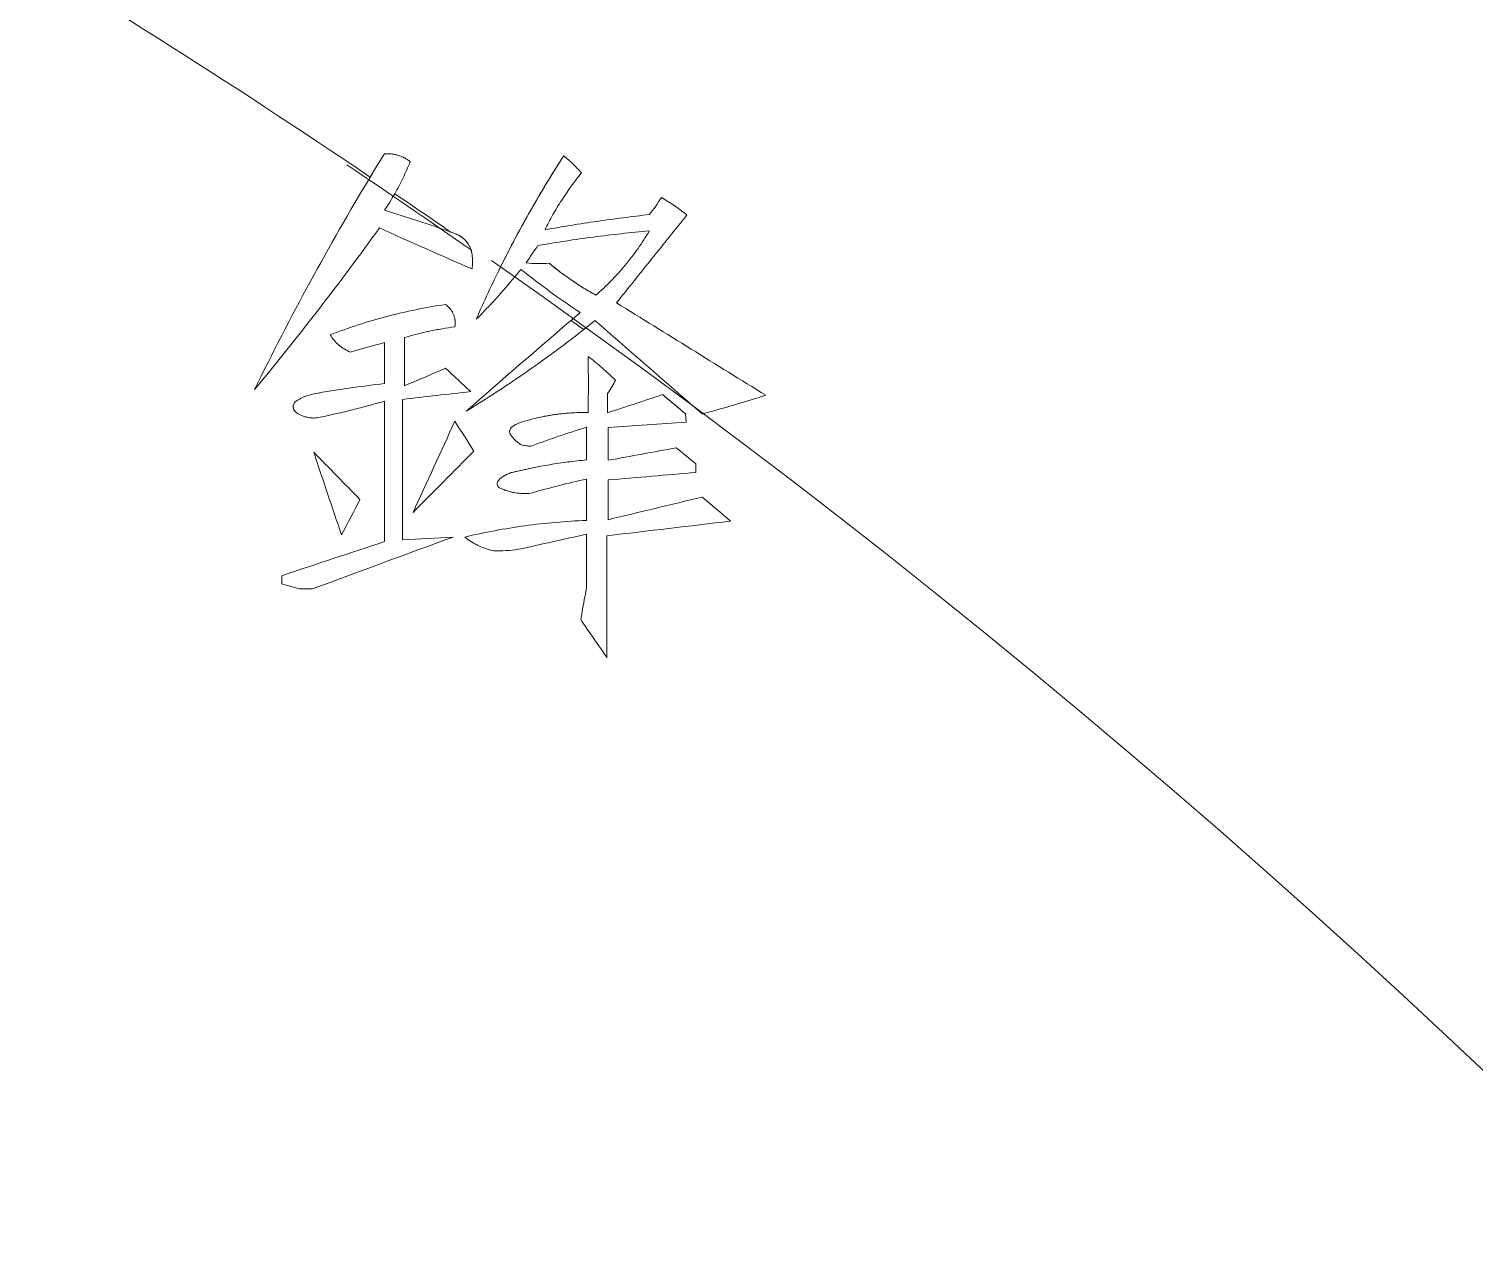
# Model space of a CAD drawing. Header units: millimetres. Extents: x 4664 to 8864, y -38 to 2932.
# Drawn here: x 5869.2 to 5889.31, y 1254.32 to 1271.3 of the extents above; entities that cross this region are included whole.
import ezdxf

# ---------------------------------------------------------------- set-up
doc = ezdxf.new("R2010")
doc.units = ezdxf.units.MM

msp = doc.modelspace()

# ---------------------------------------------------------------- linework, layer by layer
at = {"lineweight": 5}
for p, q in [((5874.15, 1266.942), (5874.151, 1266.371)), ((5874.429, 1266.34), (5874.429, 1267.011)), ((5874.151, 1266.126), (5874.151, 1264.173)), ((5874.403, 1264.199), (5874.403, 1266.152)), ((5877.255, 1266.235), (5877.255, 1265.965)), ((5878.336, 1265.952), (5878.345, 1265.834)), ((5876.961, 1265.309), (5876.961, 1265.763)), ((5877.264, 1265.759), (5877.264, 1265.305)), ((5878.482, 1265.254), (5878.482, 1265.135)), ((5876.961, 1264.468), (5876.961, 1265.044)), ((5877.26, 1265.031), (5877.26, 1264.478)), ((5876.961, 1263.526), (5876.961, 1264.276)), ((5877.246, 1264.254), (5877.246, 1262.557)), ((5872.721, 1263.7), (5872.721, 1263.587)), ((5872.72, 1263.587), (5872.967, 1263.518))]:
    msp.add_line(p, q, dxfattribs=at)
for radius, start, end in [(152.045, 36.15958, 86.73036), (150.173, 37.11429, 84.05174), (144.895, 2.73527, 80.78997), (143.338, 2.73527, 80.78997), (120.442, 55.97736, 59.34277), (120.401, 55.15536, 56.14986), (120.442, 55.33158, 55.78131), (120.442, 3.29067, 55.00395), (120.401, 54.24135, 54.34454)]:
    msp.add_arc((5806.563, 1169.419), radius, start, end, dxfattribs=at)
for points in [[(5873.931, 1269.208), (5874.004, 1269.328), (5874.077, 1269.448), (5874.15, 1269.567)], [(5873.953, 1269.244), (5874.018, 1269.352), (5874.084, 1269.46), (5874.15, 1269.567)], [(5874.294, 1269.012), (5874.249, 1268.934), (5874.201, 1268.857), (5874.15, 1268.782)], [(5875.369, 1267.966), (5874.938, 1268.151), (5874.509, 1268.342), (5874.081, 1268.536)], [(5875.074, 1268.478), (5875.092, 1268.471), (5875.111, 1268.464), (5875.13, 1268.458)], [(5875.369, 1268.169), (5875.377, 1268.101), (5875.377, 1268.033), (5875.369, 1267.966)], [(5875.428, 1267.266), (5875.535, 1267.513), (5875.647, 1267.756), (5875.766, 1267.995)], [(5876.049, 1267.958), (5876.021, 1267.924), (5875.993, 1267.89), (5875.965, 1267.856)], [(5877.379, 1267.495), (5878.071, 1267.065), (5878.763, 1266.636), (5879.455, 1266.208)], [(5875.287, 1265.987), (5875.782, 1266.421), (5876.279, 1266.851), (5876.778, 1267.277)], [(5876.746, 1267.249), (5876.789, 1267.285), (5876.831, 1267.322), (5876.874, 1267.358)], [(5876.778, 1267.277), (5876.81, 1267.304), (5876.842, 1267.331), (5876.874, 1267.358)], [(5877.079, 1267.248), (5877.038, 1267.215), (5876.997, 1267.182), (5876.956, 1267.149)], [(5878.441, 1266.063), (5877.986, 1266.457), (5877.532, 1266.852), (5877.079, 1267.248)], [(5873.675, 1266.81), (5873.834, 1266.854), (5873.992, 1266.898), (5874.15, 1266.942)], [(5876.983, 1265.968), (5876.988, 1266.229), (5876.988, 1266.49), (5876.983, 1266.75)], [(5875.001, 1266.584), (5874.81, 1266.503), (5874.619, 1266.421), (5874.429, 1266.34)], [(5875.35, 1266.26), (5875.234, 1266.368), (5875.117, 1266.476), (5875.001, 1266.584)], [(5877.364, 1266.419), (5877.334, 1266.354), (5877.298, 1266.292), (5877.255, 1266.235)], [(5874.403, 1266.152), (5874.719, 1266.188), (5875.035, 1266.224), (5875.35, 1266.26)], [(5877.255, 1265.965), (5877.51, 1266.049), (5877.765, 1266.133), (5878.02, 1266.218)], [(5878.02, 1266.218), (5878.126, 1266.129), (5878.231, 1266.04), (5878.336, 1265.952)], [(5879.455, 1266.208), (5879.168, 1266.118), (5878.879, 1266.033), (5878.588, 1265.953)], [(5878.572, 1265.949), (5878.528, 1265.987), (5878.484, 1266.025), (5878.441, 1266.063)], [(5878.588, 1265.953), (5878.582, 1265.952), (5878.577, 1265.95), (5878.572, 1265.949)], [(5874.548, 1264.579), (5874.742, 1265.002), (5874.936, 1265.425), (5875.13, 1265.847)], [(5875.13, 1265.847), (5875.218, 1265.709), (5875.307, 1265.57), (5875.395, 1265.432)], [(5875.926, 1265.769), (5875.957, 1265.793), (5875.991, 1265.811), (5876.029, 1265.824)], [(5878.345, 1265.834), (5877.985, 1265.809), (5877.624, 1265.784), (5877.264, 1265.759)], [(5877.264, 1265.305), (5877.579, 1265.363), (5877.894, 1265.42), (5878.21, 1265.477)], [(5878.21, 1265.477), (5878.3, 1265.402), (5878.391, 1265.328), (5878.482, 1265.254)], [(5873.166, 1265.416), (5873.381, 1265.198), (5873.596, 1264.979), (5873.81, 1264.76)], [(5873.553, 1264.267), (5873.424, 1264.65), (5873.295, 1265.033), (5873.166, 1265.416)], [(5875.395, 1265.432), (5875.113, 1265.148), (5874.83, 1264.863), (5874.548, 1264.579)], [(5878.482, 1265.135), (5878.075, 1265.1), (5877.668, 1265.066), (5877.26, 1265.031)], [(5873.81, 1264.76), (5873.725, 1264.596), (5873.639, 1264.431), (5873.553, 1264.267)], [(5877.26, 1264.478), (5877.698, 1264.583), (5878.135, 1264.688), (5878.572, 1264.793)], [(5878.572, 1264.793), (5878.703, 1264.681), (5878.835, 1264.57), (5878.966, 1264.458)], [(5878.966, 1264.458), (5878.393, 1264.39), (5877.82, 1264.323), (5877.246, 1264.254)], [(5876.961, 1264.276), (5876.647, 1264.207), (5876.333, 1264.137), (5876.018, 1264.067)], [(5874.151, 1264.173), (5873.674, 1264.016), (5873.197, 1263.858), (5872.721, 1263.7)], [(5873.151, 1263.517), (5873.803, 1263.758), (5874.454, 1263.998), (5875.104, 1264.237)], [(5875.104, 1264.237), (5874.871, 1264.224), (5874.637, 1264.212), (5874.403, 1264.199)], [(5877.246, 1262.557), (5877.124, 1262.735), (5877.002, 1262.913), (5876.88, 1263.091)]]:
    msp.add_open_spline(points, degree=3, dxfattribs=at)
for points, knots in [([(5874.15, 1269.567), (5874.182, 1269.569), (5874.213, 1269.569), (5874.261, 1269.563), (5874.276, 1269.561), (5874.307, 1269.554), (5874.323, 1269.55), (5874.353, 1269.541), (5874.368, 1269.536), (5874.39, 1269.527), (5874.398, 1269.524), (5874.409, 1269.519), (5874.412, 1269.517), (5874.42, 1269.513), (5874.438, 1269.504), (5874.469, 1269.486), (5874.495, 1269.467), (5874.508, 1269.457)], [0, 0, 0, 0, 0.25, 0.25, 0.375, 0.375, 0.5, 0.5, 0.625, 0.625, 0.6875, 0.6875, 0.71875, 0.71875, 0.75, 0.875, 1, 1, 1, 1]), ([(5875.748, 1267.957), (5875.883, 1268.233), (5876.026, 1268.503), (5876.326, 1269.031), (5876.482, 1269.288), (5876.645, 1269.54)], [0, 0, 0, 0, 0.5, 0.5, 1, 1, 1, 1]), ([(5875.766, 1267.995), (5875.899, 1268.264), (5876.039, 1268.527), (5876.333, 1269.042), (5876.486, 1269.294), (5876.645, 1269.54)], [0, 0, 0, 0, 0.5, 0.5, 1, 1, 1, 1]), ([(5876.645, 1269.54), (5876.689, 1269.503), (5876.731, 1269.465), (5876.813, 1269.385), (5876.853, 1269.344), (5876.891, 1269.302)], [0, 0, 0, 0, 0.5, 0.5, 1, 1, 1, 1]), ([(5874.508, 1269.457), (5874.478, 1269.381), (5874.445, 1269.306), (5874.373, 1269.157), (5874.335, 1269.084), (5874.294, 1269.012)], [0, 0, 0, 0, 0.5, 0.5, 1, 1, 1, 1]), ([(5876.891, 1269.302), (5876.793, 1269.181), (5876.701, 1269.055), (5876.573, 1268.857), (5876.533, 1268.789), (5876.455, 1268.652), (5876.419, 1268.582), (5876.384, 1268.511)], [0, 0, 0, 0, 0.5, 0.5, 0.75, 0.75, 1, 1, 1, 1]), ([(5872.343, 1266.287), (5872.591, 1266.793), (5872.848, 1267.292), (5873.385, 1268.278), (5873.664, 1268.764), (5873.953, 1269.244)], [0, 0, 0, 0, 0.5, 0.5, 1, 1, 1, 1]), ([(5877.835, 1268.722), (5877.866, 1268.759), (5877.896, 1268.798), (5877.951, 1268.877), (5877.977, 1268.918), (5878.002, 1268.959)], [0, 0, 0, 0, 0.5, 0.5, 1, 1, 1, 1]), ([(5878.002, 1268.959), (5878.064, 1268.923), (5878.125, 1268.885), (5878.244, 1268.804), (5878.301, 1268.761), (5878.358, 1268.716)], [0, 0, 0, 0, 0.5, 0.5, 1, 1, 1, 1]), ([(5874.15, 1268.782), (5874.305, 1268.735), (5874.46, 1268.687), (5874.768, 1268.586), (5874.921, 1268.533), (5875.074, 1268.478)], [0, 0, 0, 0, 0.5, 0.5, 1, 1, 1, 1]), ([(5876.384, 1268.511), (5876.625, 1268.553), (5876.867, 1268.592), (5877.23, 1268.645), (5877.351, 1268.661), (5877.593, 1268.693), (5877.714, 1268.708), (5877.835, 1268.722)], [0, 0, 0, 0, 0.5, 0.5, 0.75, 0.75, 1, 1, 1, 1]), ([(5878.358, 1268.716), (5878.196, 1268.514), (5878.034, 1268.312), (5877.707, 1267.905), (5877.543, 1267.7), (5877.379, 1267.495)], [0, 0, 0, 0, 0.5, 0.5, 1, 1, 1, 1]), ([(5874.081, 1268.536), (5873.805, 1268.152), (5873.522, 1267.773), (5872.942, 1267.023), (5872.646, 1266.653), (5872.343, 1266.287)], [0, 0, 0, 0, 0.5, 0.5, 1, 1, 1, 1]), ([(5877.835, 1268.494), (5877.576, 1268.471), (5877.317, 1268.443), (5876.799, 1268.375), (5876.542, 1268.336), (5876.285, 1268.29)], [0, 0, 0, 0, 0.5, 0.5, 1, 1, 1, 1]), ([(5877.092, 1267.601), (5877.166, 1267.666), (5877.272, 1267.766), (5877.373, 1267.873), (5877.438, 1267.945), (5877.47, 1267.982), (5877.563, 1268.094), (5877.622, 1268.171), (5877.734, 1268.33), (5877.786, 1268.411), (5877.835, 1268.494)], [0, 0, 0, 0, 0.25, 0.375, 0.375, 0.5, 0.5, 0.75, 0.75, 1, 1, 1, 1]), ([(5875.13, 1268.458), (5875.149, 1268.451), (5875.168, 1268.442), (5875.194, 1268.427), (5875.203, 1268.422), (5875.216, 1268.414), (5875.22, 1268.411), (5875.228, 1268.405), (5875.232, 1268.402), (5875.252, 1268.386), (5875.267, 1268.372), (5875.295, 1268.342), (5875.307, 1268.326), (5875.318, 1268.309)], [0, 0, 0, 0, 0.25, 0.25, 0.375, 0.375, 0.4375, 0.4375, 0.5, 0.5, 0.75, 0.75, 1, 1, 1, 1]), ([(5875.13, 1268.458), (5875.156, 1268.448), (5875.184, 1268.435), (5875.21, 1268.418), (5875.215, 1268.414), (5875.218, 1268.412), (5875.227, 1268.406), (5875.232, 1268.401), (5875.249, 1268.389), (5875.259, 1268.38), (5875.278, 1268.36), (5875.287, 1268.35), (5875.3, 1268.334), (5875.304, 1268.328), (5875.312, 1268.317), (5875.316, 1268.311), (5875.327, 1268.294), (5875.333, 1268.282), (5875.345, 1268.258), (5875.35, 1268.245), (5875.354, 1268.232)], [0, 0, 0, 0, 0.25, 0.28125, 0.28125, 0.3125, 0.3125, 0.375, 0.375, 0.5, 0.5, 0.625, 0.625, 0.6875, 0.6875, 0.75, 0.75, 0.875, 0.875, 1, 1, 1, 1]), ([(5875.318, 1268.309), (5875.325, 1268.298), (5875.331, 1268.287), (5875.342, 1268.264), (5875.347, 1268.253), (5875.355, 1268.23), (5875.359, 1268.218), (5875.365, 1268.194), (5875.367, 1268.181), (5875.369, 1268.169)], [0, 0, 0, 0, 0.25, 0.25, 0.5, 0.5, 0.75, 0.75, 1, 1, 1, 1]), ([(5876.285, 1268.29), (5876.256, 1268.252), (5876.228, 1268.212), (5876.174, 1268.132), (5876.148, 1268.091), (5876.123, 1268.049)], [0, 0, 0, 0, 0.5, 0.5, 1, 1, 1, 1]), ([(5875.354, 1268.232), (5875.358, 1268.222), (5875.361, 1268.212), (5875.366, 1268.19), (5875.367, 1268.18), (5875.369, 1268.169)], [0, 0, 0, 0, 0.5, 0.5, 1, 1, 1, 1]), ([(5876.874, 1267.358), (5876.732, 1267.452), (5876.593, 1267.549), (5876.318, 1267.749), (5876.182, 1267.852), (5876.049, 1267.958)], [0, 0, 0, 0, 0.5, 0.5, 1, 1, 1, 1]), ([(5876.123, 1268.049), (5876.176, 1268.044), (5876.229, 1268.041), (5876.335, 1268.04), (5876.388, 1268.041), (5876.44, 1268.046)], [0, 0, 0, 0, 0.5, 0.5, 1, 1, 1, 1]), ([(5876.44, 1268.046), (5876.541, 1267.961), (5876.646, 1267.882), (5876.81, 1267.771), (5876.865, 1267.735), (5876.977, 1267.666), (5877.034, 1267.633), (5877.092, 1267.601)], [0, 0, 0, 0, 0.5, 0.5, 0.75, 0.75, 1, 1, 1, 1]), ([(5876.44, 1268.046), (5876.491, 1268.003), (5876.542, 1267.962), (5876.647, 1267.883), (5876.701, 1267.845), (5876.864, 1267.733), (5876.977, 1267.665), (5877.092, 1267.601)], [0, 0, 0, 0, 0.25, 0.25, 0.5, 0.5, 1, 1, 1, 1]), ([(5875.965, 1267.856), (5875.88, 1267.754), (5875.793, 1267.653), (5875.614, 1267.457), (5875.522, 1267.361), (5875.428, 1267.266)], [0, 0, 0, 0, 0.5, 0.5, 1, 1, 1, 1]), ([(5874.998, 1267.472), (5874.86, 1267.451), (5874.723, 1267.427), (5874.452, 1267.371), (5874.317, 1267.34), (5874.049, 1267.269), (5873.916, 1267.23), (5873.653, 1267.145), (5873.523, 1267.099), (5873.395, 1267.049)], [0, 0, 0, 0, 0.25, 0.25, 0.5, 0.5, 0.75, 0.75, 1, 1, 1, 1]), ([(5875.13, 1267.161), (5875.133, 1267.175), (5875.134, 1267.189), (5875.135, 1267.218), (5875.135, 1267.233), (5875.133, 1267.251), (5875.132, 1267.255), (5875.131, 1267.262), (5875.131, 1267.266), (5875.129, 1267.277), (5875.127, 1267.284), (5875.121, 1267.305), (5875.117, 1267.319), (5875.108, 1267.34), (5875.105, 1267.346), (5875.1, 1267.356), (5875.098, 1267.36), (5875.094, 1267.366), (5875.092, 1267.37), (5875.083, 1267.386), (5875.074, 1267.398), (5875.055, 1267.421), (5875.045, 1267.433), (5875.022, 1267.453), (5875.011, 1267.463), (5874.998, 1267.472)], [0, 0, 0, 0, 0.125, 0.125, 0.25, 0.25, 0.28125, 0.28125, 0.3125, 0.3125, 0.375, 0.375, 0.5, 0.5, 0.5625, 0.5625, 0.59375, 0.59375, 0.625, 0.625, 0.75, 0.75, 0.875, 0.875, 1, 1, 1, 1]), ([(5874.429, 1267.011), (5874.543, 1267.045), (5874.658, 1267.074), (5874.834, 1267.112), (5874.893, 1267.123), (5875.011, 1267.143), (5875.07, 1267.153), (5875.13, 1267.161)], [0, 0, 0, 0, 0.5, 0.5, 0.75, 0.75, 1, 1, 1, 1]), ([(5876.956, 1267.149), (5876.691, 1266.939), (5876.419, 1266.738), (5875.862, 1266.35), (5875.578, 1266.164), (5875.287, 1265.987)], [0, 0, 0, 0, 0.5, 0.5, 1, 1, 1, 1]), ([(5873.395, 1267.049), (5873.411, 1267.023), (5873.429, 1266.997), (5873.459, 1266.962), (5873.47, 1266.95), (5873.492, 1266.928), (5873.504, 1266.918), (5873.54, 1266.887), (5873.565, 1266.869), (5873.619, 1266.836), (5873.646, 1266.822), (5873.675, 1266.81)], [0, 0, 0, 0, 0.25, 0.25, 0.375, 0.375, 0.5, 0.5, 0.75, 0.75, 1, 1, 1, 1]), ([(5876.983, 1266.75), (5877.05, 1266.698), (5877.115, 1266.645), (5877.241, 1266.534), (5877.303, 1266.477), (5877.364, 1266.419)], [0, 0, 0, 0, 0.5, 0.5, 1, 1, 1, 1]), ([(5874.151, 1266.371), (5873.985, 1266.352), (5873.821, 1266.331), (5873.492, 1266.284), (5873.329, 1266.258), (5873.166, 1266.229)], [0, 0, 0, 0, 0.5, 0.5, 1, 1, 1, 1]), ([(5874.151, 1266.371), (5873.985, 1266.352), (5873.821, 1266.331), (5873.575, 1266.296), (5873.493, 1266.283), (5873.329, 1266.257), (5873.247, 1266.243), (5873.166, 1266.229)], [0, 0, 0, 0, 0.5, 0.5, 0.75, 0.75, 1, 1, 1, 1]), ([(5872.926, 1266.13), (5872.919, 1266.126), (5872.913, 1266.121), (5872.905, 1266.113), (5872.902, 1266.11), (5872.898, 1266.103), (5872.896, 1266.1), (5872.89, 1266.09), (5872.887, 1266.083), (5872.884, 1266.074), (5872.883, 1266.072), (5872.882, 1266.068), (5872.882, 1266.066), (5872.881, 1266.06), (5872.881, 1266.056), (5872.88, 1266.049), (5872.881, 1266.045), (5872.881, 1266.037), (5872.882, 1266.033), (5872.884, 1266.025), (5872.885, 1266.021), (5872.887, 1266.015), (5872.887, 1266.014), (5872.889, 1266.01), (5872.89, 1266.008), (5872.893, 1266.002), (5872.895, 1265.999), (5872.899, 1265.992), (5872.902, 1265.989), (5872.907, 1265.983), (5872.91, 1265.98), (5872.916, 1265.974), (5872.92, 1265.972), (5872.923, 1265.969)], [0, 0, 0, 0, 0.125, 0.125, 0.1875, 0.1875, 0.25, 0.25, 0.375, 0.375, 0.40625, 0.40625, 0.4375, 0.4375, 0.5, 0.5, 0.5625, 0.5625, 0.625, 0.625, 0.6875, 0.6875, 0.71875, 0.71875, 0.75, 0.75, 0.8125, 0.8125, 0.875, 0.875, 0.9375, 0.9375, 1, 1, 1, 1]), ([(5873.166, 1266.229), (5873.122, 1266.219), (5873.081, 1266.206), (5873.001, 1266.174), (5872.962, 1266.154), (5872.926, 1266.13)], [0, 0, 0, 0, 0.5, 0.5, 1, 1, 1, 1]), ([(5873.256, 1265.902), (5873.407, 1265.935), (5873.557, 1265.97), (5873.78, 1266.026), (5873.855, 1266.045), (5874.003, 1266.085), (5874.077, 1266.105), (5874.151, 1266.126)], [0, 0, 0, 0, 0.5, 0.5, 0.75, 0.75, 1, 1, 1, 1]), ([(5878.02, 1266.218), (5878.06, 1266.184), (5878.099, 1266.151), (5878.178, 1266.085), (5878.218, 1266.051), (5878.284, 1265.996), (5878.31, 1265.974), (5878.336, 1265.952)], [0, 0, 0, 0, 0.375, 0.375, 0.75, 0.75, 1, 1, 1, 1]), ([(5872.923, 1265.969), (5872.935, 1265.961), (5872.948, 1265.953), (5872.973, 1265.938), (5872.987, 1265.932), (5873.014, 1265.92), (5873.028, 1265.915), (5873.056, 1265.907), (5873.07, 1265.903), (5873.098, 1265.898), (5873.113, 1265.896), (5873.131, 1265.894), (5873.135, 1265.894), (5873.142, 1265.893), (5873.153, 1265.893), (5873.164, 1265.892), (5873.2, 1265.893), (5873.228, 1265.896), (5873.256, 1265.902)], [0, 0, 0, 0, 0.125, 0.125, 0.25, 0.25, 0.375, 0.375, 0.5, 0.5, 0.625, 0.625, 0.65625, 0.65625, 0.6875, 0.75, 0.75, 1, 1, 1, 1]), ([(5876.029, 1265.824), (5876.105, 1265.85), (5876.182, 1265.872), (5876.299, 1265.9), (5876.339, 1265.908), (5876.418, 1265.924), (5876.458, 1265.931), (5876.518, 1265.94), (5876.538, 1265.942), (5876.578, 1265.948), (5876.638, 1265.955), (5876.78, 1265.967), (5876.902, 1265.97), (5876.983, 1265.968)], [0, 0, 0, 0, 0.25, 0.25, 0.375, 0.375, 0.5, 0.5, 0.5625, 0.5625, 0.625, 0.75, 1, 1, 1, 1]), ([(5876.029, 1265.824), (5876.105, 1265.85), (5876.182, 1265.872), (5876.299, 1265.9), (5876.358, 1265.912), (5876.417, 1265.923), (5876.457, 1265.93), (5876.477, 1265.934), (5876.537, 1265.943), (5876.577, 1265.948), (5876.658, 1265.956), (5876.698, 1265.96), (5876.82, 1265.968), (5876.902, 1265.97), (5876.983, 1265.968)], [0, 0, 0, 0, 0.25, 0.25, 0.375, 0.4375, 0.4375, 0.5, 0.5, 0.625, 0.625, 0.75, 0.75, 1, 1, 1, 1]), ([(5875.908, 1265.654), (5875.905, 1265.659), (5875.902, 1265.663), (5875.898, 1265.671), (5875.897, 1265.673), (5875.896, 1265.679), (5875.895, 1265.681), (5875.893, 1265.689), (5875.892, 1265.695), (5875.892, 1265.703), (5875.892, 1265.706), (5875.892, 1265.711), (5875.892, 1265.714), (5875.894, 1265.722), (5875.895, 1265.727), (5875.899, 1265.737), (5875.901, 1265.742), (5875.906, 1265.748), (5875.907, 1265.75), (5875.91, 1265.755), (5875.912, 1265.757), (5875.917, 1265.763), (5875.921, 1265.766), (5875.926, 1265.769)], [0, 0, 0, 0, 0.125, 0.125, 0.1875, 0.1875, 0.25, 0.25, 0.375, 0.375, 0.4375, 0.4375, 0.5, 0.5, 0.625, 0.625, 0.75, 0.75, 0.8125, 0.8125, 0.875, 0.875, 1, 1, 1, 1]), ([(5876.961, 1265.763), (5876.83, 1265.723), (5876.701, 1265.682), (5876.508, 1265.616), (5876.444, 1265.594), (5876.316, 1265.548), (5876.252, 1265.525), (5876.189, 1265.501)], [0, 0, 0, 0, 0.5, 0.5, 0.75, 0.75, 1, 1, 1, 1]), ([(5876.054, 1265.52), (5876.04, 1265.528), (5876.026, 1265.538), (5875.999, 1265.558), (5875.987, 1265.569), (5875.962, 1265.591), (5875.95, 1265.603), (5875.928, 1265.628), (5875.918, 1265.641), (5875.908, 1265.654)], [0, 0, 0, 0, 0.25, 0.25, 0.5, 0.5, 0.75, 0.75, 1, 1, 1, 1]), ([(5876.189, 1265.501), (5876.166, 1265.501), (5876.144, 1265.503), (5876.099, 1265.509), (5876.076, 1265.514), (5876.054, 1265.52)], [0, 0, 0, 0, 0.5, 0.5, 1, 1, 1, 1]), ([(5875.944, 1265.14), (5876.027, 1265.16), (5876.111, 1265.179), (5876.279, 1265.214), (5876.363, 1265.229), (5876.618, 1265.272), (5876.789, 1265.293), (5876.961, 1265.309)], [0, 0, 0, 0, 0.25, 0.25, 0.5, 0.5, 1, 1, 1, 1]), ([(5875.944, 1265.14), (5876.11, 1265.181), (5876.278, 1265.215), (5876.533, 1265.258), (5876.618, 1265.27), (5876.789, 1265.292), (5876.875, 1265.301), (5876.961, 1265.309)], [0, 0, 0, 0, 0.5, 0.5, 0.75, 0.75, 1, 1, 1, 1]), ([(5875.735, 1265.024), (5875.749, 1265.039), (5875.764, 1265.052), (5875.788, 1265.07), (5875.796, 1265.076), (5875.809, 1265.085), (5875.813, 1265.087), (5875.822, 1265.093), (5875.826, 1265.095), (5875.839, 1265.102), (5875.857, 1265.112), (5875.876, 1265.119), (5875.904, 1265.13), (5875.924, 1265.136), (5875.944, 1265.14)], [0, 0, 0, 0, 0.25, 0.25, 0.375, 0.375, 0.4375, 0.4375, 0.5, 0.5, 0.625, 0.75, 0.75, 1, 1, 1, 1]), ([(5875.735, 1265.024), (5875.749, 1265.039), (5875.779, 1265.065), (5875.812, 1265.087), (5875.834, 1265.1), (5875.839, 1265.102), (5875.848, 1265.107), (5875.852, 1265.109), (5875.866, 1265.115), (5875.876, 1265.119), (5875.904, 1265.13), (5875.924, 1265.136), (5875.944, 1265.14)], [0, 0, 0, 0, 0.25, 0.5, 0.5, 0.5625, 0.5625, 0.625, 0.625, 0.75, 0.75, 1, 1, 1, 1]), ([(5875.758, 1264.918), (5875.754, 1264.92), (5875.749, 1264.923), (5875.743, 1264.927), (5875.742, 1264.928), (5875.74, 1264.93), (5875.739, 1264.931), (5875.736, 1264.933), (5875.735, 1264.935), (5875.731, 1264.94), (5875.73, 1264.942), (5875.727, 1264.945), (5875.727, 1264.946), (5875.725, 1264.949), (5875.725, 1264.95), (5875.722, 1264.956), (5875.72, 1264.961), (5875.718, 1264.969), (5875.718, 1264.971), (5875.718, 1264.977), (5875.718, 1264.982), (5875.718, 1264.987), (5875.719, 1264.991), (5875.719, 1264.992), (5875.719, 1264.995), (5875.72, 1264.996), (5875.722, 1265.002), (5875.724, 1265.007), (5875.729, 1265.016), (5875.732, 1265.02), (5875.735, 1265.024)], [0, 0, 0, 0, 0.125, 0.125, 0.15625, 0.15625, 0.1875, 0.1875, 0.25, 0.25, 0.3125, 0.3125, 0.34375, 0.34375, 0.375, 0.375, 0.5, 0.5, 0.5625, 0.5625, 0.625, 0.6875, 0.6875, 0.71875, 0.71875, 0.75, 0.75, 0.875, 0.875, 1, 1, 1, 1]), ([(5876.189, 1264.847), (5876.153, 1264.843), (5876.117, 1264.841), (5876.043, 1264.843), (5876.007, 1264.847), (5875.952, 1264.855), (5875.934, 1264.859), (5875.898, 1264.867), (5875.88, 1264.872), (5875.827, 1264.889), (5875.792, 1264.902), (5875.758, 1264.918)], [0, 0, 0, 0, 0.25, 0.25, 0.5, 0.5, 0.625, 0.625, 0.75, 0.75, 1, 1, 1, 1]), ([(5876.961, 1265.044), (5876.831, 1265.015), (5876.702, 1264.984), (5876.444, 1264.919), (5876.316, 1264.884), (5876.189, 1264.847)], [0, 0, 0, 0, 0.5, 0.5, 1, 1, 1, 1]), ([(5875.267, 1264.237), (5875.543, 1264.303), (5875.823, 1264.355), (5876.247, 1264.413), (5876.389, 1264.429), (5876.674, 1264.454), (5876.817, 1264.463), (5876.961, 1264.468)], [0, 0, 0, 0, 0.5, 0.5, 0.75, 0.75, 1, 1, 1, 1]), ([(5875.665, 1264.044), (5875.629, 1264.053), (5875.593, 1264.064), (5875.524, 1264.089), (5875.489, 1264.103), (5875.439, 1264.128), (5875.422, 1264.136), (5875.39, 1264.154), (5875.374, 1264.163), (5875.327, 1264.193), (5875.296, 1264.214), (5875.267, 1264.237)], [0, 0, 0, 0, 0.25, 0.25, 0.5, 0.5, 0.625, 0.625, 0.75, 0.75, 1, 1, 1, 1]), ([(5876.018, 1264.067), (5875.96, 1264.059), (5875.902, 1264.052), (5875.783, 1264.044), (5875.724, 1264.043), (5875.665, 1264.044)], [0, 0, 0, 0, 0.5, 0.5, 1, 1, 1, 1]), ([(5872.967, 1263.519), (5872.982, 1263.518), (5872.997, 1263.518), (5873.036, 1263.518), (5873.059, 1263.518), (5873.105, 1263.517), (5873.128, 1263.517), (5873.151, 1263.517)], [0, 0, 0, 0, 0.25, 0.25, 0.625, 0.625, 1, 1, 1, 1]), ([(5876.88, 1263.091), (5876.886, 1263.127), (5876.893, 1263.163), (5876.91, 1263.254), (5876.92, 1263.308), (5876.941, 1263.417), (5876.951, 1263.472), (5876.961, 1263.526)], [0, 0, 0, 0, 0.25, 0.25, 0.625, 0.625, 1, 1, 1, 1])]:
    msp.add_open_spline(points, degree=3, knots=knots, dxfattribs=at)

doc.saveas('drawing.dxf')
